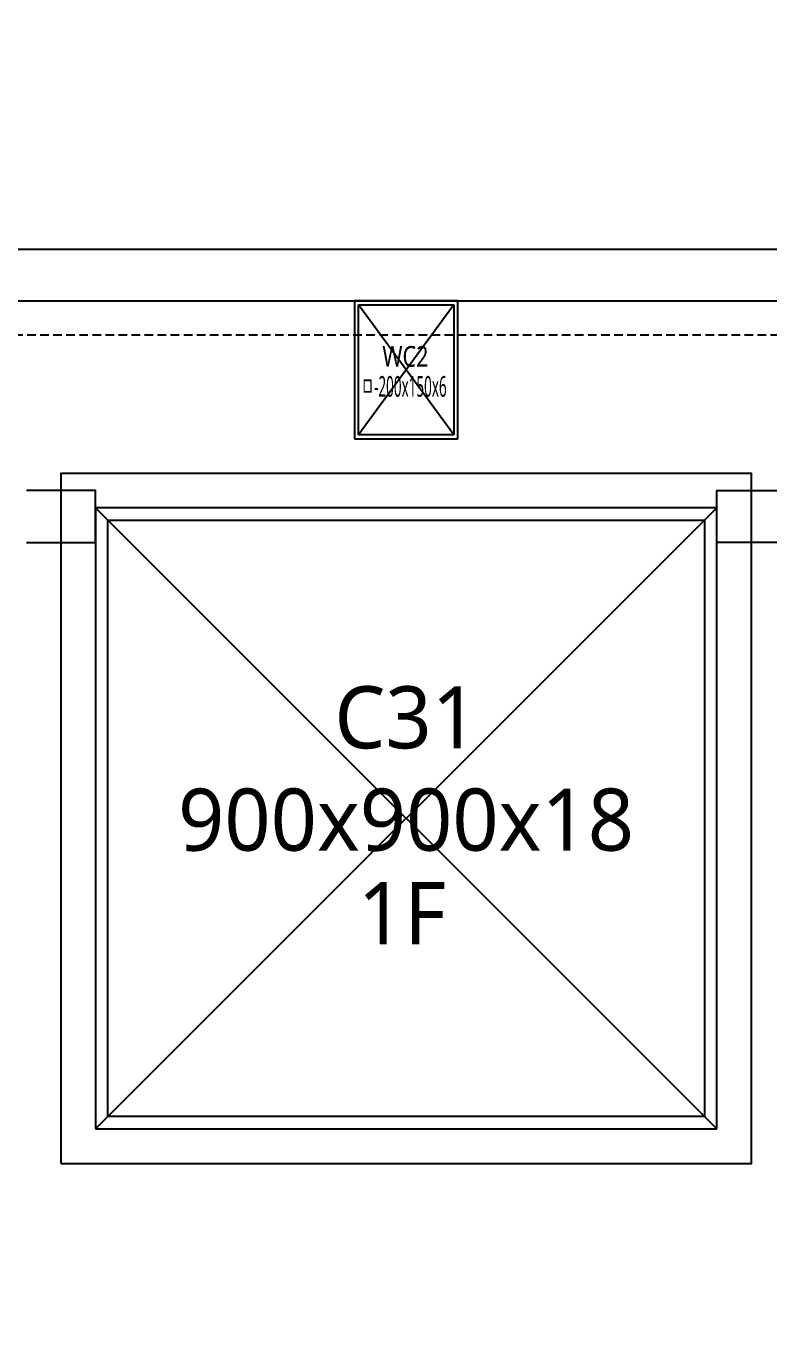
# Model space of a CAD drawing. Header units: millimetres. Extents: x 13515 to 183937, y -33900 to -660.
# Drawn here: x 119817.04 to 119833.86, y -19643.67 to -19613.77 of the extents above; entities that cross this region are included whole.
import ezdxf
from ezdxf.enums import TextEntityAlignment as Align

# ---------------------------------------------------------------- set-up
doc = ezdxf.new("R2010")
doc.units = ezdxf.units.MM
doc.header["$LTSCALE"] = 100
doc.header["$MEASUREMENT"] = 0
doc.header["$PDSIZE"] = -10
doc.linetypes.add('HIDDEN2', pattern=[0.1875, 0.125, -0.0625])
doc.layers.get('0').update_dxf_attribs({"linetype": 'CONTINUOUS'})
doc.layers.get('Defpoints').update_dxf_attribs({"color": 171, "linetype": 'CONTINUOUS'})
doc.layers.add('#프레임 라인', color=189, linetype='CONTINUOUS', plot=False)
for name, color, linetype in [('ELE9', 9, 'CONTINUOUS'), ('FIN(패널-T75 글라스울)', 6, 'CONTINUOUS'), ('h COLUMN', 252, 'CONTINUOUS')]:
    doc.layers.add(name, color=color, linetype=linetype)
doc.styles.add('TE', font='malgun_0.ttf')

# ---------------------------------------------------------------- blocks, each defined once
blk = doc.blocks.new('*U142')
at = {"color": 0, "linetype": 'ByBlock'}
for p, q in [((100, 75), (-100, 75)), ((-100, 75), (-100, -75)), ((-94, 69), (94, 69)), ((-94, -69), (-94, 69)), ((94, 69), (94, -69)), ((100, -75), (100, 75)), ((-100, -75), (100, -75)), ((94, -69), (-94, -69))]:
    blk.add_line(p, q, dxfattribs=at)
at = {"layer": 'Defpoints'}
blk.add_point((0, 0), dxfattribs=at)
blk = doc.blocks.new('WC2')
at = {"layer": 'h COLUMN', "ltscale": 0.1}
for p, q in [((69, -94), (-69, 94)), ((69, 94), (-69, -94))]:
    blk.add_line(p, q, dxfattribs=at)
at = {"layer": 'h COLUMN', "ltscale": 0.1, "rotation": 90}
blk.add_blockref('*U142', (0, 0), dxfattribs=at)
at = {"layer": 'Defpoints', "style": 'TE'}
for s, width, p in [('WC2', 0.8, (-34.4, 19.4)), ('ㅁ-200x150x6', 0.5, (-65.3, -24))]:
    blk.add_text(s, height=30, dxfattribs=dict(at, width=width)).set_placement(p, align=Align.MIDDLE_LEFT)
blk = doc.blocks.new('지상1층 WC 배치')
at = {"ltscale": 10000}
blk.add_blockref('WC2', (93700, -26650), dxfattribs=at)
blk = doc.blocks.new('*U123')
at = {"color": 0, "linetype": 'ByBlock'}
for p, q in [((450, 450), (-450, 450)), ((-450, 450), (-450, -450)), ((450, -450), (450, 450)), ((-432, 432), (432, 432)), ((-432, -432), (-432, 432)), ((432, 432), (432, -432)), ((432, -432), (-432, -432)), ((-450, -450), (450, -450))]:
    blk.add_line(p, q, dxfattribs=at)
at = {"layer": 'Defpoints'}
blk.add_point((0, 0), dxfattribs=at)
blk = doc.blocks.new('C31-1F')
at = {"layer": '#프레임 라인', "ltscale": 0.1}
blk.add_lwpolyline([(-500, -500), (500, -500), (500, 500), (-500, 500)], close=True, dxfattribs=at)
at = {"layer": 'Defpoints', "ltscale": 10000}
for p, q in [((-450, -450), (450, 450)), ((450, -450), (-450, 450))]:
    blk.add_line(p, q, dxfattribs=at)
at = {"ltscale": 0.1}
blk.add_blockref('*U123', (0, 0), dxfattribs=at)
at = {"layer": 'Defpoints', "style": 'TE'}
for s, p in [('C31', (0.1, 101.5)), ('900x900x18', (-0.1, -46.8)), ('1F', (-6, -182.3))]:
    blk.add_text(s, height=90, dxfattribs=at).set_placement(p, align=Align.CENTER)
blk = doc.blocks.new('A$Ca9da7916')
at = {"layer": 'FIN(패널-T75 글라스울)'}
for p, q in [((227, 0), (227, 950)), ((302, 0), (302, 875))]:
    blk.add_line(p, q, dxfattribs=at)
blk = doc.blocks.new('A$Cd9954a8d')
at = {"layer": 'FIN(패널-T75 글라스울)'}
for p, q in [((10050, 654.2), (11000, 654.2)), ((10125, 579.2), (11000, 579.2))]:
    blk.add_line(p, q, dxfattribs=at)
blk = doc.blocks.new('FGHJ')
at = {"layer": 'ELE9', "linetype": 'HIDDEN2'}
blk.add_lwpolyline([(37195449.1, 67346.3), (37195449.1, 40346.3), (37042549.1, 40346.3), (37042549.1, 51346.3), (37030449.1, 51346.3), (37030449.1, -38303.7), (37200899.1, -38303.7)], dxfattribs=at)
at = {"layer": 'ELE9', "ltscale": 0.1}
for points in [[(37074449.1, 40046.3), (37074549.1, 40046.3), (37074549.1, 40121.3), (37074449.1, 40121.3)], [(37075549.1, 40046.3), (37075449.1, 40046.3), (37075449.1, 40121.3), (37075549.1, 40121.3)]]:
    blk.add_lwpolyline(points, dxfattribs=at)
at = {"layer": 'ELE9'}
blk.add_blockref('지상1층 WC 배치', (36981299.1, 66946.3), dxfattribs=at)
at = {"layer": 'ELE9', "ltscale": 0.1}
for name, p in [('A$Cd9954a8d', (37063999.1, 39817.1)), ('C31-1F', (37074999.1, 39646.3))]:
    blk.add_blockref(name, p, dxfattribs=at)
at = {"layer": 'ELE9', "ltscale": 0.1, "rotation": 270}
blk.add_blockref('A$Ca9da7916', (37074999.1, 40698.3), dxfattribs=at)

msp = doc.modelspace()

# ---------------------------------------------------------------- block references
at = {"xscale": 0.01565102769230769, "yscale": 0.01565102769230769, "zscale": 0.01565102769230769}
msp.add_blockref('FGHJ', (-460436.194, -20252.242), dxfattribs=at)

doc.saveas('drawing.dxf')
